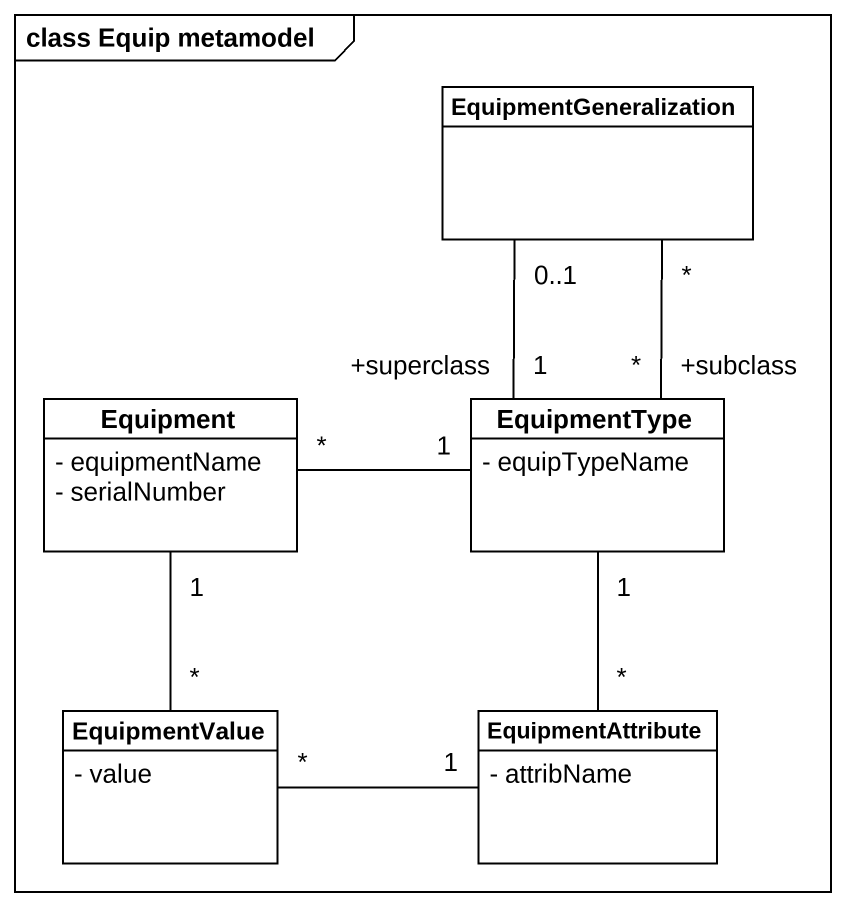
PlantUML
@startuml
mainframe class Equip metamodel
hide circle
hide empty members
skinparam classAttributeIconSize 0
class EquipmentGeneralization
class Equipment {
  - equipmentName
  - serialNumber
}
class EquipmentType {
  - equipTypeName
}
class EquipmentValue {
  - value
}
class EquipmentAttribute {
  - attribName
}
Equipment "1" -- "*" EquipmentValue
EquipmentType "+superclass\n1" -up- "0..1" EquipmentGeneralization
EquipmentType "+subclass\n*" -up- "*" EquipmentGeneralization
EquipmentType "1" -left- "*" Equipment
EquipmentType "1" -- "*" EquipmentAttribute
EquipmentValue "*" -right- "1" EquipmentAttribute
@enduml
